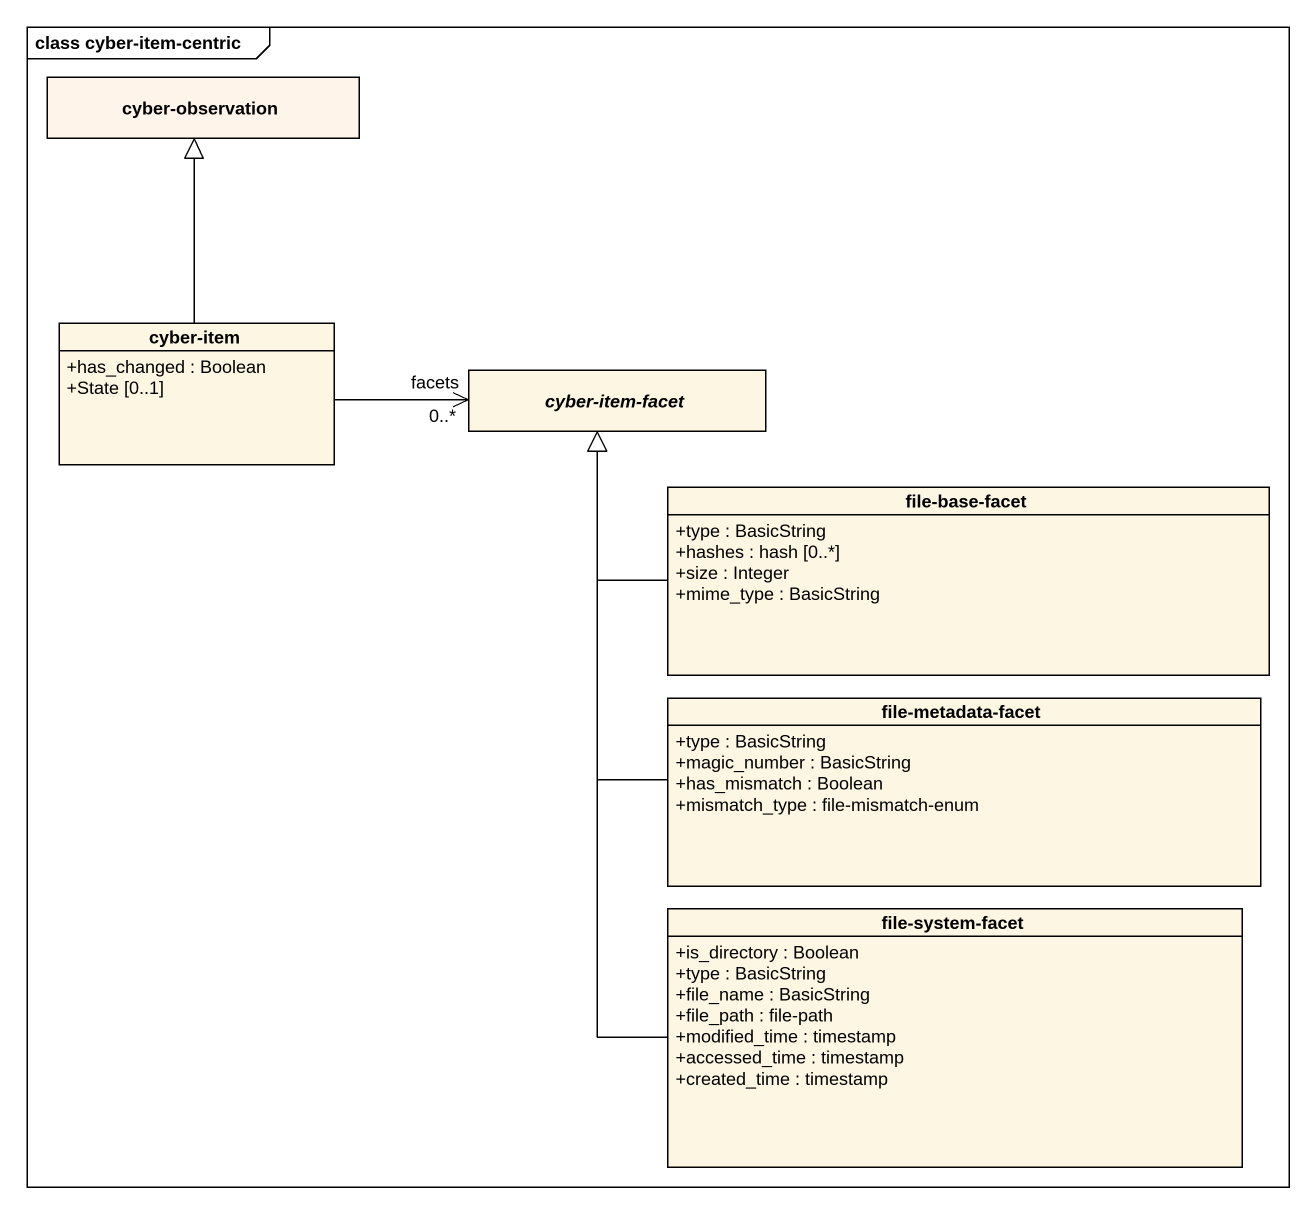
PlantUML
@startuml
mainframe class cyber-item-centric
hide circle
hide empty members
skinparam classAttributeIconSize 0
class "cyber-observation" as cyber_observation #FFF4EA
class "cyber-item" as cyber_item {
  +has_changed : Boolean
  +State [0..1]
}
abstract class "cyber-item-facet" as cyber_item_facet
class "file-base-facet" as file_base_facet {
  +type : BasicString
  +hashes : hash [0..*]
  +size : Integer
  +mime_type : BasicString
}
class "file-metadata-facet" as file_metadata_facet {
  +type : BasicString
  +magic_number : BasicString
  +has_mismatch : Boolean
  +mismatch_type : file-mismatch-enum
}
class "file-system-facet" as file_system_facet {
  +is_directory : Boolean
  +type : BasicString
  +file_name : BasicString
  +file_path : file-path
  +modified_time : timestamp
  +accessed_time : timestamp
  +created_time : timestamp
}
cyber_item -up-|> cyber_observation
cyber_item_facet "facets\n0..*" <-left- cyber_item
file_base_facet -left-|> cyber_item_facet
file_metadata_facet -up-|> cyber_item_facet
file_system_facet -up-|> cyber_item_facet
@enduml
